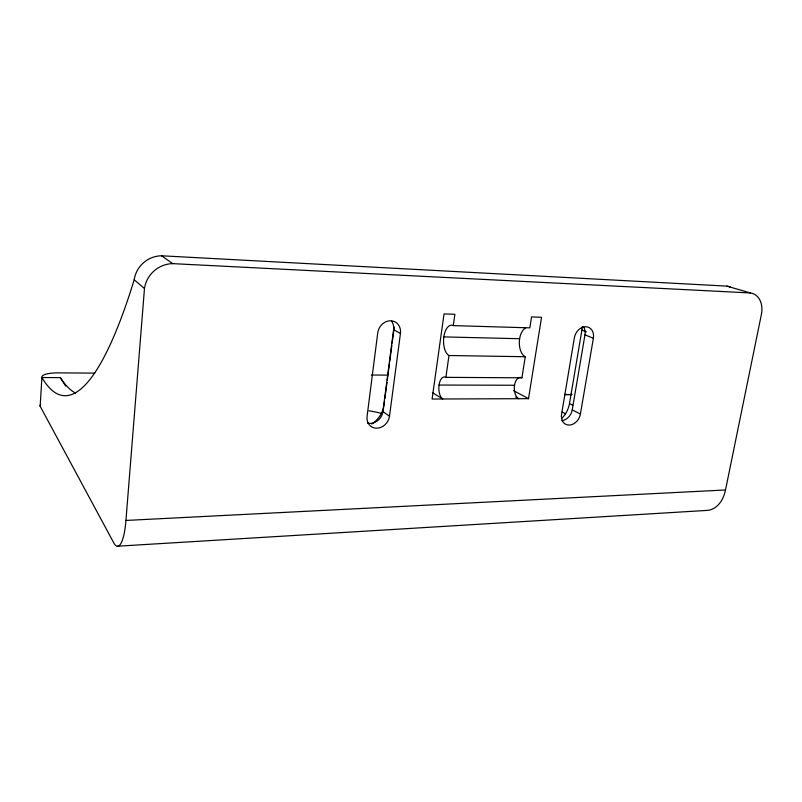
<?xml version="1.0" encoding="UTF-8"?>
<svg xmlns="http://www.w3.org/2000/svg" width="802" height="802" viewBox="0 0 802 802"><rect width="100%" height="100%" fill="white"/><g stroke="black" fill="none" stroke-linecap="round" stroke-linejoin="round"><path stroke-width="1.2" d="M750.411 292.951L172.731 263.637A28.26 26.987 -43.5 0 0 144.48 288.499L125.934 520.448A41.293 9.413 89.2 0 1 113.744 542.814L40.16 406.263L41.904 377.531A545.861 96.22 -85.2 0 0 134.195 279.788A27.338 26.265 -41.6 0 1 161.573 255.788L726.923 286.124L750.411 292.951A21.935 15.95 -67.7 0 1 761.599 313.422L725.509 489.972A31.849 21.945 83.6 0 1 706.382 510.443L117.373 546.212M367.496 423.045A12.351 10.596 -54.6 0 0 382.895 411.536L393.602 329.712A12.551 10.967 -61.1 0 0 391.456 321.021M384.569 401.02L384.088 404.709A24.271 20.942 -54.5 0 1 371.757 424.058M384.89 398.554L386.995 382.534M387.316 380.068L389.411 364.048M389.732 361.582L391.827 345.562M392.148 343.096L394.253 327.086M389.501 416.178L400.449 333.432A12.702 11.058 -61 0 0 390.704 320.78A12.702 11.058 -61 0 0 377.742 332.86L367.065 416.428A12.501 10.687 -54.7 0 0 376.729 428.198A12.501 10.687 -54.7 0 0 389.501 416.178L382.895 411.536M432.388 392.609L442.784 398.985A11.268 5.544 89.9 0 1 439.045 385.03A11.268 5.544 89.9 0 1 445.872 377.351L448.99 355.517A15.418 7.669 -88.7 0 1 443.837 336.85A15.418 7.669 -88.7 0 1 453.26 325.612L454.874 314.304L444.047 313.933L432.088 399.025L528.508 398.664L541.551 317.281L531.556 316.94L529.831 327.858L453.26 325.612M439.045 385.05L514.533 385.241A10.887 6.015 89.7 0 1 521.922 377.802L525.26 356.73A14.897 8.321 -88.6 0 1 519.315 342.544A14.897 8.321 -88.6 0 1 525.521 328.048M561.641 418.554A22.276 17.684 -61.5 0 0 569.48 403.586L581.901 330.043A22.677 18.165 -65.5 0 0 582.252 326.625M561.951 420.649A11.318 8.922 -61.4 0 0 572.247 409.822L584.969 334.825A11.529 9.173 -65.4 0 0 583.555 326.875M580.397 414.063L593.38 338.284A11.659 9.223 -65.4 0 0 585.791 326.745A11.659 9.223 -65.4 0 0 574.372 337.812L561.56 414.273A11.449 8.972 -61.4 0 0 569.129 425.07A11.449 8.972 -61.4 0 0 580.397 414.063L572.247 409.822M125.934 520.448L725.509 489.972M75.518 393.08A540.628 103.508 -84.9 0 1 60.33 377.622L41.904 377.531A19.689 5.083 3 0 1 57.283 372.87L94.826 373.12M371.356 375.015L387.617 375.125M445.872 377.351L521.922 377.802M448.99 355.517L525.26 356.73M443.827 336.9L519.626 338.725M581.901 330.043L586.402 331.878M584.969 334.825L593.38 338.284M569.48 403.586L572.758 405.261M562.242 412.058L565.56 413.812M513.591 390.664L528.508 398.664M393.602 329.712L400.449 333.432M515.716 397.12L518.613 398.704A10.887 6.015 89.7 0 1 514.533 385.221M161.573 255.788L172.731 263.637M134.195 279.788L144.48 288.499M60.33 377.622L65.714 386.023M40.16 406.263A19.579 5.504 2.6 0 1 40.321 404.94M571.876 394.694A425.802 234.204 -75.5 0 1 564.478 394.333M726.923 286.124A21.373 15.759 -67.9 0 1 730.552 287.236M368.91 410.814A51.99 14.807 7.2 0 1 381.301 413.281M571.866 394.343A428.659 231.788 -75.9 0 1 564.798 394.704"/></g></svg>
